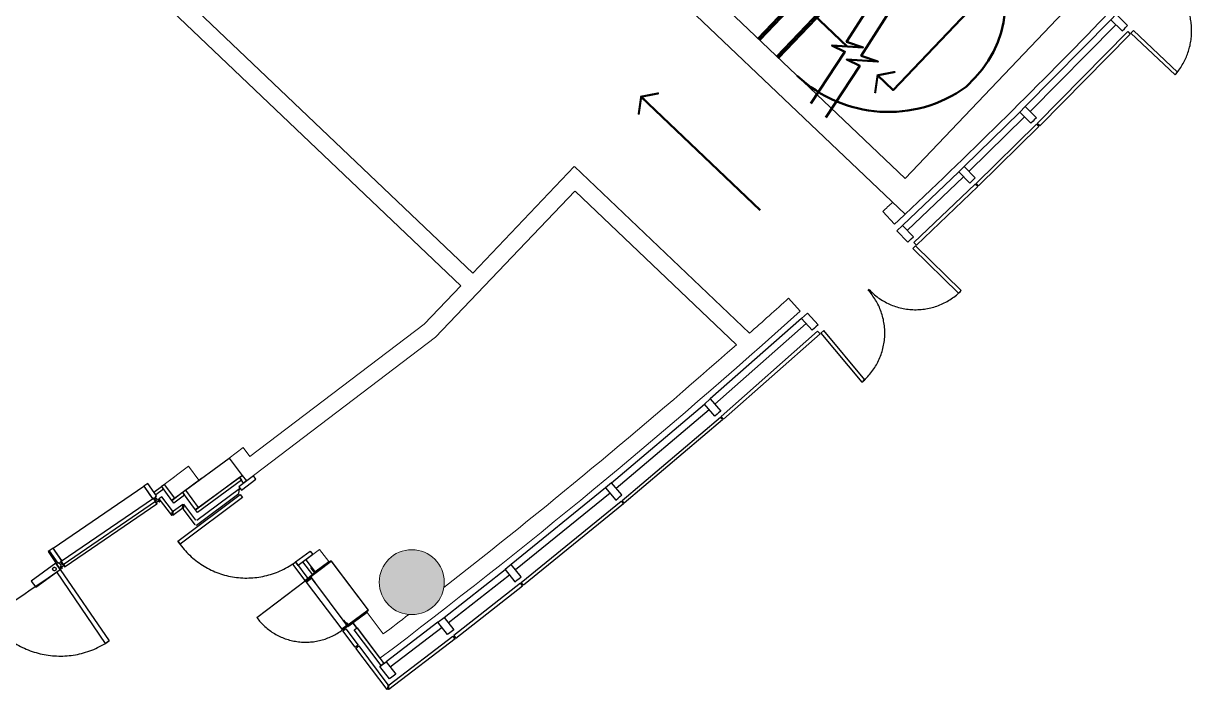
# Model space of a CAD drawing. Header units: centimetres. Extents: x 139057 to 200038, y 34824 to 80516.
# Drawn here: x 174533 to 175881, y 46926 to 47696 of the extents above; entities that cross this region are included whole.
import ezdxf

# ---------------------------------------------------------------- set-up
doc = ezdxf.new("R2010")
doc.units = ezdxf.units.CM
doc.header["$LTSCALE"] = 100
for name, pattern in [('C-COR-P1$0$HIDDEN2', [4.7625, 3.175, -1.5875]), ('FLPL-C-P1$0$DASHEDX2', [38.1, 25.4, -12.7]), ('FLPL-C-P1$0$HIDDEN', [9.525, 6.35, -3.175]), ('FLPL-C-P1$0$HIDDEN2', [4.7625, 3.175, -1.5875])]:
    doc.linetypes.add(name, pattern=pattern)
doc.layers.get('0').update_dxf_attribs({"lineweight": 0})
for name, color, linetype, lineweight in [('410_STRUTTURE_001-AM_0', 7, 'Continuous', 0), ('430_TAVOLATI_001-AM_0', 3, 'Continuous', 0), ('448_SCALE_001-AM_0', 216, 'Continuous', 50)]:
    doc.layers.add(name, color=color, linetype=linetype, lineweight=lineweight)
for name, color, linetype in [('A-FACCIATA', 8, 'Continuous'), ('A-FACCIATA MONTANTI', 13, 'Continuous'), ('A-FACCIATTA ISOLANTE', 8, 'Continuous'), ('A-FACCIATTA STONE', 13, 'Continuous'), ('A-FACCIATTE VISTE', 8, 'Continuous'), ('A-MCLS1-25', 41, 'Continuous'), ('A-SCALE', 5, 'Continuous'), ('AFPN0CCP1$0$A-BYND', 11, 'Continuous'), ('C-COR-P1$0$A-ANNO-IDEN', 7, 'Continuous'), ('C-COR-P1$0$A-DOOR', 1, 'Continuous'), ('C-COR-P1$0$A-DOOR-SWING', 7, 'C-COR-P1$0$HIDDEN2'), ('FLPL-C-P1$0$A-ABOV', 7, 'FLPL-C-P1$0$HIDDEN'), ('FLPL-C-P1$0$A-DOOR', 1, 'Continuous'), ('FLPL-C-P1$0$A-DOOR-SWING', 7, 'FLPL-C-P1$0$HIDDEN2'), ('FLPL-C-P1$0$A-HTCH', 7, 'Continuous'), ('FLPL-C-P1$0$A-MECH-HVAC', 7, 'Continuous'), ('FLPL-C-P1$0$a-MISC', 6, 'Continuous'), ('FLPL-C-P1$0$A-STEL', 5, 'Continuous')]:
    doc.layers.add(name, color=color, linetype=linetype)

# ---------------------------------------------------------------- blocks, each defined once
blk = doc.blocks.new('AFPN0CCP1$0$STAIR ARROW')
blk.add_line((0, 0), (0, -53))
at = {"const_width": 24.5}
blk.add_lwpolyline([(170, -121), (0, 0), (-170, -121)], dxfattribs=at)
blk = doc.blocks.new('C-COR-P1$0$leafmet')
at = {"color": 0}
blk.add_lwpolyline([(0, 0), (44, 0), (44, 1), (0, 1)], close=True, dxfattribs=at)
blk = doc.blocks.new('C-COR-P1$0$STAIR ARROW')
at = {"layer": 'C-COR-P1$0$A-ANNO-IDEN'}
blk.add_line((0, 0), (0, -53), dxfattribs=at)
at = {"layer": 'C-COR-P1$0$A-ANNO-IDEN', "const_width": 24.5}
blk.add_lwpolyline([(170, -121), (0, 0), (-170, -121)], dxfattribs=at)
blk = doc.blocks.new('FLPL-C-P1$0$leafmet')
at = {"color": 0, "linetype": 'ByBlock'}
blk.add_lwpolyline([(0, 0), (44, 0), (44, 1), (0, 1)], close=True, dxfattribs=at)
blk = doc.blocks.new('FLPL-C-P1$0$invsible closer')
at = {"layer": 'FLPL-C-P1$0$A-ABOV'}
blk.add_line((0, 44), (0, -44), dxfattribs=at)
blk.add_lwpolyline([(0, 44), (0, -44), (351, -44), (351, 44)], close=True, dxfattribs=at)
blk.add_circle((53, 0), 20, dxfattribs=at)

msp = doc.modelspace()

# ---------------------------------------------------------------- hatches: boundary and pattern name
at = {"layer": '410_STRUTTURE_001-AM_0'}
msp.add_hatch(color=256, dxfattribs=at).paths.add_polyline_path([(174943.6, 47050.5, 1), (175018.6, 47050.5, 1)])

# ---------------------------------------------------------------- linework, layer by layer
at = {"layer": '410_STRUTTURE_001-AM_0', "elevation": 0}
msp.add_lwpolyline([(175733.4, 47708.8), (175550.6, 47516.9), (175071.3, 47973.4)], dxfattribs=at)
msp.add_lwpolyline([(175184.6, 47824), (175550.6, 47475.5, 0.01125), (175781.8, 47704.1)], format="xyb", dxfattribs=at)
at = {"layer": '410_STRUTTURE_001-AM_0'}
msp.add_circle((174981.1, 47050.5, 0), 37.5, dxfattribs=at)
at = {"layer": '430_TAVOLATI_001-AM_0'}
for p, q in [((174388.9, 48010.8, 0), (175037.7, 47392.9, 0)), ((174417.2, 48011.5, 0), (175051.5, 47407.4, 0)), ((175051.5, 47407.4, 0), (175168.7, 47530.5, 0)), ((175168.8, 47530.4, 0), (175370.8, 47338, 0)), ((175008.6, 47333.4, 0), (175169.4, 47502.2, 0)), ((175169.5, 47502.1, 0), (175355.8, 47324.7, 0)), ((175538.4, 47464, 0), (175524.7, 47478.6, 0)), ((174995.2, 47348.3, 0), (175037.7, 47392.9, 0)), ((175429.4, 47363.6, 0), (175416, 47378.4, 0)), ((174995.2, 47348.3, 0), (174794.2, 47195.6, 0)), ((174790.2, 47167.4, 0), (175008.6, 47333.4, 0)), ((174770.3, 47193.9, 0), (174786.3, 47206, 0)), ((174786.3, 47206, 0), (174794.2, 47195.6, 0)), ((174790.2, 47167.4, 0), (174770.3, 47193.9, 0)), ((174695.3, 47163.5, 0), (174723.5, 47184.3, 0)), ((174723.5, 47184.3, 0), (174735.3, 47168.2, 0)), ((174707.1, 47172.2, 0), (174695.3, 47163.5, 0)), ((174695.3, 47163.5, 0), (174707.1, 47147.4, 0)), ((174707.1, 47147.4, 0), (174738.5, 47170.5, 0)), ((174719.5, 47156.5, 0), (174707.4, 47147.6, 0)), ((174858.7, 47076.4, 0), (174874.7, 47088.4, 0)), ((174874.7, 47088.4, 0), (174885.3, 47074.3, 0)), ((174869.3, 47062.3, 0), (174858.7, 47076.4, 0)), ((174869.3, 47062.3, 0), (174885.3, 47074.3, 0)), ((174929.5, 47015.6, 0), (174913.5, 47003.6, 0)), ((174929.5, 47015.6, 0), (174948.2, 46990.7, 0)), ((174913.5, 47003.6, 0), (174944.3, 46962.6, 0))]:
    msp.add_line(p, q, dxfattribs=at)
for centre, radius, start, end in [((170587.2, 52727.8, 0), 7206.5, 313.24731, 313.37122), ((170587.2, 52727.8, 0), 7226.5, 313.24731, 313.37961), ((170587.1, 52727.9, 0), 7206.6, 311.59004, 312.0723), ((170587.1, 52727.9, 0), 7226.6, 307.08049, 312.0723), ((170587.1, 52727.9, 0), 7206.6, 307.94113, 311.43045), ((170587.1, 52727.9, 0), 7206.6, 307.2399, 307.53495)]:
    msp.add_arc(centre, radius, start, end, dxfattribs=at)
at = {"layer": '448_SCALE_001-AM_0', "linetype": 'Continuous'}
for p, q in [((175380.9, 47678.5, 0), (175463.3, 47765.1, 0)), ((175382.7, 47676.8, 0), (175465.1, 47763.3, 0)), ((175402.6, 47657.8, 0), (175485, 47744.4, 0)), ((175404.4, 47656.1, 0), (175486.8, 47742.6, 0)), ((175245.9, 47611.2, 0), (175383.3, 47480.3, 0))]:
    msp.add_line(p, q, dxfattribs=at)
at = {"layer": '448_SCALE_001-AM_0', "linetype": 'Continuous', "elevation": 0}
for points in [[(175369.1, 47967), (175630.9, 47717.6), (175536.7, 47618.8), (175518.8, 47635.9)], [(175483.8, 47669.2), (175253.2, 47888.8)], [(175441.8, 47603.2), (175481.1, 47663.2), (175466.1, 47670.4), (175502.1, 47668.1), (175482.9, 47674.7), (175518.2, 47729.9)], [(175458.9, 47587), (175498.2, 47646.9), (175483.2, 47654.1), (175519.1, 47651.8), (175500, 47658.4), (175535.3, 47713.7)]]:
    msp.add_lwpolyline(points, dxfattribs=at)
msp.add_lwpolyline([(175426.1, 47635.4, 0.360014), (175621, 47622.5), (175631.3, 47633.3, 0.405682), (175630.6, 47806.6)], format="xyb", dxfattribs=at)
at = {"layer": 'A-FACCIATA', "elevation": 0}
msp.add_lwpolyline([(174578.5, 47071), (174685.4, 47144), (174683.1, 47147.3), (174576.2, 47074.3)], close=True, dxfattribs=at)
at = {"layer": 'A-FACCIATA MONTANTI', "elevation": 0}
for points in [[(175794.2, 47706.4), (175788, 47699.9), (175801.1, 47687.2), (175803.6, 47689.7), (175804.9, 47691.1), (175807.4, 47693.6)], [(175794.2, 47706.4), (175788, 47699.9), (175801.1, 47687.2), (175803.6, 47689.7), (175804.9, 47691.1), (175807.4, 47693.6)], [(175682.9, 47593.5), (175689.3, 47599.8), (175702.2, 47586.9), (175699.7, 47584.4), (175698.3, 47583), (175695.8, 47580.5)], [(175682.9, 47593.5), (175689.3, 47599.8), (175702.2, 47586.9), (175699.7, 47584.4), (175698.3, 47583), (175695.8, 47580.5)], [(175612.4, 47524.5), (175618.9, 47530.7), (175631.6, 47517.6), (175629.1, 47515.2), (175627.7, 47513.8), (175625.1, 47511.3)], [(175612.4, 47524.5), (175618.9, 47530.7), (175631.6, 47517.6), (175629.1, 47515.2), (175627.7, 47513.8), (175625.1, 47511.3)], [(175547.6, 47462.6), (175541, 47456.4), (175553.6, 47443.1), (175556.1, 47445.5), (175557.6, 47446.9), (175560.1, 47449.3)], [(175547.6, 47462.6), (175541, 47456.4), (175553.6, 47443.1), (175556.1, 47445.5), (175557.6, 47446.9), (175560.1, 47449.3)], [(175431, 47355.2), (175437.7, 47361.2), (175450, 47347.6), (175447.4, 47345.3), (175445.9, 47343.9), (175443.3, 47341.6)], [(175431, 47355.2), (175437.7, 47361.2), (175450, 47347.6), (175447.4, 47345.3), (175445.9, 47343.9), (175443.3, 47341.6)], [(175318.9, 47256.2), (175325.7, 47262.1), (175337.7, 47248.2), (175335.1, 47245.9), (175333.6, 47244.6), (175330.9, 47242.3)], [(175318.9, 47256.2), (175325.7, 47262.1), (175337.7, 47248.2), (175335.1, 47245.9), (175333.6, 47244.6), (175330.9, 47242.3)], [(175211.8, 47165.3), (175204.8, 47159.5), (175216.5, 47145.4), (175219.2, 47147.7), (175220.8, 47149), (175223.5, 47151.2)], [(175211.8, 47165.3), (175204.8, 47159.5), (175216.5, 47145.4), (175219.2, 47147.7), (175220.8, 47149), (175223.5, 47151.2)], [(175095.8, 47070.9), (175088.8, 47065.2), (175100.2, 47050.9), (175102.9, 47053.1), (175104.5, 47054.4), (175107.2, 47056.5)], [(175095.8, 47070.9), (175088.8, 47065.2), (175100.2, 47050.9), (175102.9, 47053.1), (175104.5, 47054.4), (175107.2, 47056.5)], [(175011.2, 47004.4), (175018.3, 47009.9), (175029.5, 46995.4), (175026.7, 46993.3), (175025.1, 46992.1), (175022.4, 46989.9)], [(175011.2, 47004.4), (175018.3, 47009.9), (175029.5, 46995.4), (175026.7, 46993.3), (175025.1, 46992.1), (175022.4, 46989.9)], [(174944.3, 46953.3), (174951.5, 46958.7), (174962.5, 46944.1), (174959.7, 46942), (174958.1, 46940.8), (174955.3, 46938.7)], [(174944.3, 46953.3), (174951.5, 46958.7), (174962.5, 46944.1), (174959.7, 46942), (174958.1, 46940.8), (174955.3, 46938.7)]]:
    msp.add_lwpolyline(points, close=True, dxfattribs=at)
for points in [[(174685.2, 47142.9), (174686.5, 47141, 0.414214), (174686.6, 47141), (174687.1, 47141.3, 0.414214), (174687.2, 47141.5), (174686.2, 47142.8, -0.414214), (174686.2, 47142.9), (174688.6, 47144.6, -0.414214), (174688.7, 47144.6), (174689.6, 47143.2, 0.414214), (174689.7, 47143.2), (174690.2, 47143.5, 0.414214), (174690.3, 47143.7), (174688.9, 47145.6), (174689.1, 47145.7, 0.414214), (174689.1, 47145.8), (174689, 47146), (174687.8, 47145.1), (174685, 47149.2), (174686.3, 47150.1), (174676.3, 47164.4), (174671.8, 47161.3), (174681.8, 47147), (174683.2, 47147.9), (174686, 47143.9), (174684.7, 47143), (174684.9, 47142.8, 0.414214), (174685, 47142.8)], [(174685.2, 47142.9), (174686.5, 47141, 0.414214), (174686.6, 47141), (174687.1, 47141.3, 0.414214), (174687.2, 47141.5), (174686.2, 47142.8, -0.414214), (174686.2, 47142.9), (174688.6, 47144.6, -0.414214), (174688.7, 47144.6), (174689.6, 47143.2, 0.414214), (174689.7, 47143.2), (174690.2, 47143.5, 0.414214), (174690.3, 47143.7), (174688.9, 47145.6), (174689.1, 47145.7, 0.414214), (174689.1, 47145.8), (174689, 47146), (174687.8, 47145.1), (174685, 47149.2), (174686.3, 47150.1), (174676.3, 47164.4), (174671.8, 47161.3), (174681.8, 47146.9), (174683.2, 47147.9), (174686, 47143.9), (174684.7, 47143), (174684.9, 47142.8, 0.414214), (174685, 47142.8)], [(174575.7, 47068.2), (174577, 47066.3, 0.414214), (174577.1, 47066.3), (174577.6, 47066.6, 0.414214), (174577.7, 47066.8), (174576.7, 47068.1, -0.414214), (174576.7, 47068.2), (174579.1, 47069.8, -0.414214), (174579.2, 47069.8), (174580.1, 47068.4, 0.414214), (174580.3, 47068.4), (174580.8, 47068.8, 0.414214), (174580.8, 47068.9), (174579.5, 47070.8), (174579.7, 47070.9, 0.414214), (174579.7, 47071.1), (174579.6, 47071.3), (174578.3, 47070.4), (174575.6, 47074.5), (174576.9, 47075.4), (174567, 47089.8), (174562.5, 47086.7), (174572.4, 47072.3), (174573.7, 47073.2), (174576.5, 47069.2), (174575.3, 47068.3), (174575.4, 47068.1, 0.414214), (174575.5, 47068.1)], [(174575.7, 47068.2), (174577, 47066.3, 0.414214), (174577.1, 47066.3), (174577.6, 47066.6, 0.414214), (174577.7, 47066.8), (174576.7, 47068.1, -0.414214), (174576.7, 47068.2), (174579.1, 47069.8, -0.414214), (174579.2, 47069.8), (174580.1, 47068.4, 0.414214), (174580.3, 47068.4), (174580.8, 47068.8, 0.414214), (174580.8, 47068.9), (174579.5, 47070.8), (174579.7, 47070.9, 0.414214), (174579.7, 47071.1), (174579.6, 47071.3), (174578.3, 47070.4), (174575.6, 47074.5), (174576.9, 47075.4), (174567, 47089.8), (174562.5, 47086.7), (174572.4, 47072.3), (174573.7, 47073.2), (174576.5, 47069.2), (174575.3, 47068.3), (174575.4, 47068.1, 0.414214), (174575.5, 47068.1)]]:
    msp.add_lwpolyline(points, format="xyb", close=True, dxfattribs=at)
msp.add_lwpolyline([(174578.3, 47070.4), (174575.5, 47074.5), (174577, 47075.5), (174567.1, 47089.9), (174561.2, 47085.9), (174575.3, 47065.2, 0.414214), (174575.5, 47065.2), (174576.4, 47065.8, 0.414214), (174576.4, 47065.9), (174575.1, 47067.8, -0.414214), (174575.2, 47067.9), (174575.7, 47068.2)], format="xyb", dxfattribs=at)
at = {"layer": 'A-FACCIATTA ISOLANTE', "elevation": 0}
for points in [[(174787, 47165), (174782.1, 47171.6), (174785.3, 47173.9), (174790.2, 47167.4)], [(174685.5, 47151.2), (174683.3, 47154.5), (174692.1, 47161.1), (174694.5, 47157.9)], [(174703.9, 47145), (174692, 47161.2), (174695.3, 47163.5), (174707.1, 47147.4)], [(174784.5, 47168.4), (174733.7, 47131), (174731.4, 47134.2), (174782.1, 47171.6)], [(174718.9, 47151.1), (174706.3, 47141.8), (174703.9, 47145), (174716.5, 47154.3)], [(174731.4, 47134.2), (174716.5, 47154.3), (174719.8, 47156.7), (174734.6, 47136.6)], [(174945.6, 46954.3), (174914.7, 46995.3), (174917.9, 46997.7), (174948.8, 46956.7)]]:
    msp.add_lwpolyline(points, close=True, dxfattribs=at)
for points in [[(174866.7, 47059.1), (174855.4, 47074.1)], [(174866.7, 47059.1), (174855.4, 47074.1)], [(174858.6, 47076.5), (174869.9, 47061.5)]]:
    msp.add_lwpolyline(points, dxfattribs=at)
at = {"layer": 'A-FACCIATTA STONE'}
msp.add_line((174857.9, 47052.4, 0), (174861.1, 47054.8, 0), dxfattribs=at)
msp.add_line((174857.9, 47052.4, 0), (174861.1, 47054.8, 0), dxfattribs=at)
at = {"layer": 'A-FACCIATTA STONE', "elevation": 0}
for points in [[(175705.9, 47577.6), (175703.1, 47580.4), (175807.6, 47686.4), (175810.4, 47683.6)], [(175705.9, 47577.6), (175703.1, 47580.4), (175807.6, 47686.4), (175810.4, 47683.6)], [(175705.9, 47577.6), (175810.4, 47683.6)], [(175705.9, 47577.6), (175810.4, 47683.6)], [(175702.2, 47579.6), (175705, 47576.7), (175635.2, 47508.3), (175632.4, 47511.1), (175702.2, 47579.6)], [(175702.2, 47579.6), (175705, 47576.7), (175635.2, 47508.3), (175632.4, 47511.1), (175702.2, 47579.6)], [(175563.6, 47439.9), (175634.3, 47507.4), (175631.6, 47510.3), (175560.8, 47442.8), (175563.6, 47439.9)], [(175563.6, 47439.9), (175634.3, 47507.4), (175631.6, 47510.3), (175560.8, 47442.8), (175563.6, 47439.9)], [(175339.9, 47237.9), (175226.3, 47141.6), (175223.8, 47144.7), (175337.3, 47241), (175339.9, 47237.9)], [(175339.9, 47237.9), (175226.3, 47141.6), (175223.8, 47144.7), (175337.3, 47241), (175339.9, 47237.9)], [(174732.3, 47116.9), (174732.6, 47116.5), (174781.3, 47152.9), (174782.1, 47158.5), (174733, 47121.8)], [(174732.3, 47116.9), (174732.3, 47116.9), (174732.6, 47116.5), (174781.3, 47152.9), (174782.1, 47158.5), (174733, 47121.8)], [(174731.8, 47122), (174717.8, 47140.5), (174717, 47135), (174730.8, 47116.8), (174731.2, 47117)], [(174731.8, 47122), (174731.8, 47122), (174717.8, 47140.5), (174717, 47135), (174730.8, 47116.8), (174731.2, 47117)], [(174861.1, 47054.9), (174857.9, 47052.5), (174843.6, 47071.5), (174846.8, 47073.9), (174861.1, 47054.9)], [(174861.1, 47054.9), (174857.9, 47052.5), (174843.6, 47071.5), (174846.8, 47073.9), (174861.1, 47054.9)], [(175108.9, 47046.2), (175106.4, 47049.3), (175029.6, 46988.9), (175032, 46985.8), (175108.9, 47046.2)], [(175108.9, 47046.2), (175106.4, 47049.3), (175029.6, 46988.9), (175032, 46985.8), (175108.9, 47046.2)], [(174919.1, 46977.8), (174915.9, 46975.4), (174901.6, 46994.4), (174904.8, 46996.8)], [(174919.1, 46977.8), (174915.9, 46975.4), (174901.6, 46994.4), (174904.8, 46996.8)], [(174904.8, 46996.8), (174919.1, 46977.8)], [(174904.8, 46996.8), (174919.1, 46977.8)], [(175028.6, 46988.2), (175031.1, 46985), (174954.4, 46926.4), (174954.1, 46926.8), (174954.8, 46931.8), (175028.6, 46988.2)], [(175031.1, 46985), (175028.6, 46988.2), (175031.1, 46985), (174954.4, 46926.4), (174954.1, 46926.7), (174954.8, 46931.8), (175028.6, 46988.2)], [(174919.8, 46976.8), (174953.6, 46931.9), (174952.9, 46926.9), (174952.6, 46926.6), (174916.6, 46974.4), (174919.8, 46976.8)], [(174919.8, 46976.8), (174953.6, 46931.9), (174952.9, 46926.9), (174952.6, 46926.6), (174916.6, 46974.4), (174919.8, 46976.8)]]:
    msp.add_lwpolyline(points, dxfattribs=at)
for points in [[(175340.8, 47238.7), (175338.2, 47241.7), (175449.6, 47340.3), (175452.3, 47337.4)], [(175340.8, 47238.7), (175338.2, 47241.7), (175449.6, 47340.3), (175452.3, 47337.4)], [(174703.6, 47127.8), (174704, 47128), (174704.7, 47133), (174692.5, 47149), (174689.2, 47146.6)], [(174703.6, 47127.8), (174704, 47128), (174704.7, 47133), (174692.5, 47149), (174689.2, 47146.6)], [(174705.1, 47127.9), (174705.9, 47132.8), (174716.6, 47140.7), (174715.8, 47135.1), (174705.4, 47127.5)], [(174705.1, 47127.9), (174705.9, 47132.8), (174716.6, 47140.7), (174715.8, 47135.1), (174705.4, 47127.5)], [(175109.9, 47046.9), (175107.4, 47050), (175222.9, 47143.9), (175225.4, 47140.9)], [(175109.9, 47046.9), (175107.4, 47050), (175222.9, 47143.9), (175225.4, 47140.9)]]:
    msp.add_lwpolyline(points, close=True, dxfattribs=at)
at = {"layer": 'A-FACCIATTA STONE'}
msp.add_arc((170591.4, 52720.6, 0), 7167.1, 306.96909, 307.00107, dxfattribs=at)
msp.add_arc((170591.4, 52720.6, 0), 7167.1, 306.96909, 307.00107, dxfattribs=at)
at = {"layer": 'A-FACCIATTE VISTE'}
for p, q in [((175787.9, 47699.9, 0), (175689.3, 47599.8, 0)), ((175787.9, 47699.9, 0), (175689.3, 47599.8, 0)), ((175793.7, 47694.3, 0), (175694.9, 47594.1, 0)), ((175793.7, 47694.3, 0), (175694.9, 47594.1, 0)), ((175618.9, 47530.7, 0), (175682.9, 47593.5, 0)), ((175618.9, 47530.7, 0), (175682.9, 47593.5, 0)), ((175624.5, 47525, 0), (175688.5, 47587.8, 0)), ((175624.5, 47525, 0), (175688.5, 47587.8, 0)), ((175612.4, 47524.5, 0), (175547.6, 47462.6, 0)), ((175612.4, 47524.5, 0), (175547.6, 47462.6, 0)), ((175618, 47518.7, 0), (175553.1, 47456.8, 0)), ((175618, 47518.7, 0), (175553.1, 47456.8, 0)), ((175431, 47355.2, 0), (175325.7, 47262.1, 0)), ((175431, 47355.2, 0), (175325.7, 47262.1, 0)), ((175436.4, 47349.2, 0), (175331, 47256, 0)), ((175436.4, 47349.2, 0), (175331, 47256, 0)), ((175211.8, 47165.3, 0), (175318.9, 47256.2, 0)), ((175211.8, 47165.3, 0), (175318.9, 47256.2, 0)), ((175216.9, 47159.1, 0), (175324.2, 47250.1, 0)), ((175216.9, 47159.1, 0), (175324.2, 47250.1, 0)), ((174567, 47089.8, 0), (174671.8, 47161.3, 0)), ((174567, 47089.8, 0), (174671.8, 47161.3, 0)), ((175204.8, 47159.5, 0), (175095.8, 47070.9, 0)), ((175204.8, 47159.5, 0), (175095.8, 47070.9, 0)), ((175209.9, 47153.4, 0), (175100.8, 47064.6, 0)), ((175209.9, 47153.4, 0), (175100.8, 47064.6, 0)), ((174580.8, 47068.8, 0), (174686.6, 47141, 0)), ((174580.8, 47068.8, 0), (174686.6, 47141, 0)), ((174857.8, 47051.9, 0), (174858.1, 47052.1, 0)), ((174858.3, 47051.8, 0), (174864.7, 47056.5, 0)), ((174864.9, 47056.2, 0), (174864.4, 47056.9, 0)), ((175018.3, 47009.9, 0), (175088.8, 47065.2, 0)), ((175018.3, 47009.9, 0), (175088.8, 47065.2, 0)), ((175023.2, 47003.6, 0), (175093.7, 47059, 0)), ((175023.2, 47003.6, 0), (175093.7, 47059, 0)), ((174858.3, 47051.2, 0), (174858.6, 47051.5, 0)), ((175011.1, 47004.4, 0), (174951.4, 46958.6, 0)), ((175011.1, 47004.4, 0), (174951.4, 46958.6, 0)), ((175016, 46998.1, 0), (174956.1, 46952.3, 0)), ((175016, 46998.1, 0), (174956.1, 46952.3, 0))]:
    msp.add_line(p, q, dxfattribs=at)
at = {"layer": 'A-FACCIATTE VISTE', "elevation": 0}
for points in [[(174859.2, 47050.7), (174865.2, 47055.2), (174864.6, 47056), (174858.6, 47051.5)], [(174900.8, 46995.3), (174906.8, 46999.8), (174906.2, 47000.6), (174900.2, 46996.1)]]:
    msp.add_lwpolyline(points, close=True, dxfattribs=at)
for points in [[(174865.2, 47055.2), (174906.2, 47000.6)], [(174859.2, 47050.7), (174900.2, 46996.1)]]:
    msp.add_lwpolyline(points, dxfattribs=at)
at = {"layer": 'A-FACCIATTE VISTE'}
msp.add_circle((174858, 47051.6, 0), 0.396, dxfattribs=at)
at = {"layer": 'A-MCLS1-25'}
for p, q in [((174719.8, 47156.7, 0), (174770.3, 47193.9, 0)), ((174770.3, 47193.9, 0), (174785.3, 47173.9, 0)), ((174734.6, 47136.6, 0), (174785.3, 47173.9, 0)), ((174719.8, 47156.7, 0), (174734.6, 47136.6, 0))]:
    msp.add_line(p, q, dxfattribs=at)
at = {"layer": 'AFPN0CCP1$0$A-BYND'}
msp.add_arc((-447352.5, 957458.1, 0), 1102546.8, 304.3285001, 304.338373, dxfattribs=at)
at = {"layer": 'C-COR-P1$0$A-DOOR-SWING'}
msp.add_arc((175804, 47687.3, 0), 77.3, 318.7798, 40.9491, dxfattribs=at)
at = {"layer": 'FLPL-C-P1$0$A-DOOR'}
for p, q in [((175562.7, 47439.1, 0), (175615.3, 47387.3, 0)), ((175562.7, 47439.1, 0), (175615.3, 47387.3, 0)), ((175453.2, 47338.2, 0), (175500.6, 47281.5, 0)), ((175453.2, 47338.2, 0), (175500.6, 47281.5, 0))]:
    msp.add_line(p, q, dxfattribs=at)
at = {"layer": 'FLPL-C-P1$0$A-DOOR', "elevation": 0}
for points in [[(175615.3, 47387.3), (175612.2, 47384.1), (175559.6, 47436), (175562.7, 47439.1)], [(175615.3, 47387.3), (175612.2, 47384.1), (175559.6, 47436), (175562.7, 47439.1)], [(175500.6, 47281.5), (175504, 47284.3), (175456.6, 47341), (175453.2, 47338.2)], [(175500.6, 47281.5), (175504, 47284.3), (175456.6, 47341), (175453.2, 47338.2)]]:
    msp.add_lwpolyline(points, dxfattribs=at)
for points in [[(174781.4, 47160.8), (174784.4, 47156.8), (174801.2, 47169.5), (174798.2, 47173.5)], [(174849.8, 47069.9), (174846.8, 47073.9), (174863.7, 47086.4), (174866.7, 47082.4)], [(174849.8, 47069.9), (174846.8, 47073.9), (174863.7, 47086.4), (174866.7, 47082.4)], [(174571.2, 47062.4), (174575.3, 47065.2), (174631.7, 46982.6), (174627.6, 46979.8)]]:
    msp.add_lwpolyline(points, close=True, dxfattribs=at)
at = {"layer": 'FLPL-C-P1$0$A-DOOR-SWING'}
msp.add_line((174858, 47051.6, 0), (174802.2, 47009.5, 0), dxfattribs=at)
msp.add_line((174858, 47051.6, 0), (174802.2, 47009.5, 0), dxfattribs=at)
for centre, radius, start, end in [((175562.7, 47439.1, 0), 73.9, 222.6669, 315.4316), ((175562.7, 47439.1, 0), 73.9, 222.6669, 315.4316), ((175453.2, 47338.2, 0), 73.9, 309.9213, 42.686), ((175453.2, 47338.2, 0), 73.9, 309.9213, 42.686), ((174790.3, 47150.4, 0), 95.1, 213.6237, 303.9768), ((174790.3, 47150.4, 0), 95.1, 213.6237, 303.9768), ((174575.3, 47065.2, 0), 100, 214.3334, 304.3334), ((174858.6, 47051.5, 0), 70.3, 216.6287, 306.9513), ((174858.6, 47051.5, 0), 70.3, 216.6287, 306.9513)]:
    msp.add_arc(centre, radius, start, end, dxfattribs=at)
at = {"layer": 'FLPL-C-P1$0$A-HTCH', "linetype": 'FLPL-C-P1$0$DASHEDX2', "elevation": 0}
msp.add_lwpolyline([(174906.5, 47002.6), (174907.1, 47001.8), (174906.8, 47001.5, -0.167987), (174906.1, 47002.3)], format="xyb", close=True, dxfattribs=at)
msp.add_lwpolyline([(174906.5, 47002.6), (174907.1, 47001.8), (174906.8, 47001.5, -0.167987), (174906.1, 47002.3)], format="xyb", close=True, dxfattribs=at)
at = {"layer": 'FLPL-C-P1$0$A-MECH-HVAC'}
msp.add_line((174858.3, 47051.8, 0), (174864.7, 47056.5, 0), dxfattribs=at)
at = {"layer": 'FLPL-C-P1$0$a-MISC', "elevation": 0}
for points in [[(174903.8, 47003.8), (174903.7, 47003.7), (174903.6, 47003.5), (174904.2, 47002.7), (174904.5, 47002.7), (174904.6, 47002.8)], [(174903.8, 47003.8), (174903.7, 47003.7), (174903.6, 47003.5), (174904.2, 47002.7), (174904.5, 47002.7), (174904.6, 47002.8)], [(174904.4, 47004.3), (174904.1, 47004.6), (174903.9, 47004.4), (174904.2, 47004.1)], [(174904.4, 47004.3), (174904.1, 47004.6), (174903.9, 47004.4), (174904.2, 47004.1)], [(174904.9, 47003), (174905.5, 47003.4), (174904.7, 47004.5), (174904.1, 47004.1)], [(174904.9, 47003), (174905.5, 47003.4), (174904.7, 47004.5), (174904.1, 47004.1)]]:
    msp.add_lwpolyline(points, dxfattribs=at)
for points in [[(174905, 47003), (174905.1, 47002.8, 0.414214), (174905.8, 47002.7)], [(174905, 47003), (174905.1, 47002.8, 0.414214), (174905.8, 47002.7)], [(174905.6, 47002.9, -0.414214), (174905.3, 47003), (174905.2, 47003.2)], [(174905.6, 47002.9, -0.414214), (174905.3, 47003), (174905.2, 47003.2)], [(174905.8, 47002.7), (174906, 47002.9, -0.414214), (174906.3, 47002.9), (174907.5, 47001.2), (174907.7, 47001.4), (174906.5, 47003, 0.414214), (174905.9, 47003.1), (174905.6, 47002.9)], [(174905.8, 47002.7), (174906, 47002.9, -0.414214), (174906.3, 47002.9), (174907.5, 47001.2), (174907.7, 47001.4), (174906.5, 47003, 0.414214), (174905.9, 47003.1), (174905.6, 47002.9)]]:
    msp.add_lwpolyline(points, format="xyb", dxfattribs=at)
at = {"layer": 'FLPL-C-P1$0$A-STEL'}
for p, q in [((174888.2, 47075.2, 0), (174857.9, 47052.4, 0)), ((174888.2, 47075.2, 0), (174857.9, 47052.4, 0)), ((174858.1, 47052.1, 0), (174888.1, 47074.7, 0)), ((174858.1, 47052.1, 0), (174888.1, 47074.7, 0)), ((174888.1, 47074.7, 0), (174930.6, 47018.2, 0)), ((174888.1, 47074.7, 0), (174930.6, 47018.2, 0)), ((174931.1, 47018.1, 0), (174888.2, 47075.2, 0)), ((174931.1, 47018.1, 0), (174888.2, 47075.2, 0)), ((174857.9, 47052.4, 0), (174858.1, 47052.1, 0)), ((174857.9, 47052.4, 0), (174858.1, 47052.1, 0)), ((174930.6, 47018.2, 0), (174907.3, 47000.7, 0)), ((174930.6, 47018.2, 0), (174907.3, 47000.7, 0)), ((174907.5, 47000.3, 0), (174931.1, 47018.1, 0)), ((174907.5, 47000.3, 0), (174931.1, 47018.1, 0)), ((174906, 47002.3, 0), (174905.7, 47002.1, 0)), ((174906, 47002.3, 0), (174905.7, 47002.1, 0)), ((174905.7, 47002.1, 0), (174906.9, 47000.4, 0)), ((174905.7, 47002.1, 0), (174906.9, 47000.4, 0)), ((174907.2, 47000.7, 0), (174906, 47002.3, 0)), ((174907.2, 47000.7, 0), (174906, 47002.3, 0))]:
    msp.add_line(p, q, dxfattribs=at)
at = {"layer": 'FLPL-C-P1$0$A-STEL', "elevation": 0, "flags": 128}
for points in [[(174865.3, 47067.4), (174869.8, 47061.5), (174863.9, 47056.9), (174863.7, 47057.2, -0.414214), (174863.7, 47057.6), (174868.8, 47061.4, 0.414214), (174868.8, 47061.8), (174865, 47066.8, -0.414214), (174865.1, 47067.3)], [(174865.3, 47067.4), (174869.8, 47061.4), (174863.9, 47056.9), (174863.7, 47057.2, -0.414214), (174863.7, 47057.6), (174868.8, 47061.4, 0.414214), (174868.8, 47061.8), (174865, 47066.8, -0.414214), (174865.1, 47067.3)], [(174917.3, 46998.3), (174912.8, 47004.3), (174906.8, 46999.8), (174907, 46999.6, 0.414214), (174907.4, 46999.5), (174912.5, 47003.3, -0.414214), (174912.9, 47003.2), (174916.7, 46998.2, 0.414214), (174917.1, 46998.1)], [(174917.3, 46998.3), (174912.8, 47004.3), (174906.8, 46999.8), (174907, 46999.6, 0.414214), (174907.4, 46999.5), (174912.5, 47003.3, -0.414214), (174912.9, 47003.2), (174916.7, 46998.2, 0.414214), (174917.1, 46998.1)]]:
    msp.add_lwpolyline(points, format="xyb", close=True, dxfattribs=at)
at = {"layer": 'FLPL-C-P1$0$A-STEL', "elevation": 0}
for points in [[(174869.9, 47049.6), (174864.9, 47056.2), (174864.6, 47056), (174869.6, 47049.3)], [(174869.9, 47049.6), (174864.9, 47056.2), (174864.6, 47056), (174869.6, 47049.3)], [(174902.1, 47006.7), (174907.1, 47000), (174906.8, 46999.8), (174901.8, 47006.5)], [(174902.1, 47006.7), (174907.1, 47000), (174906.8, 46999.8), (174901.8, 47006.5)]]:
    msp.add_lwpolyline(points, close=True, dxfattribs=at)
at = {"layer": 'FLPL-C-P1$0$A-STEL'}
for radius in [0.45, 0.45, 0.05, 0.05]:
    msp.add_arc((174907.3, 47000.7, 0), radius, 216.9512, 306.9512, dxfattribs=at)

# ---------------------------------------------------------------- block references
at = {"layer": '448_SCALE_001-AM_0', "linetype": 'Continuous', "xscale": 0.1, "yscale": 0.1, "zscale": 0.1, "rotation": 46.39505009977498}
msp.add_blockref('AFPN0CCP1$0$STAIR ARROW', (175245.9, 47611.2, 0), dxfattribs=at)
at = {"layer": 'A-SCALE', "linetype": 'Continuous', "xscale": 0.1, "yscale": 0.1, "zscale": 0.1, "rotation": 46.39445220368624}
msp.add_blockref('C-COR-P1$0$STAIR ARROW', (175518.8, 47635.9, 0), dxfattribs=at)
at = {"layer": 'C-COR-P1$0$A-DOOR', "xscale": 0.09999999999999998, "yscale": 70.00000000027357, "zscale": 0.09999999999999998, "rotation": 226.5941387522724}
msp.add_blockref('C-COR-P1$0$leafmet', (175814.3, 47687.7, 0), dxfattribs=at)
at = {"layer": 'FLPL-C-P1$0$A-ABOV', "xscale": 0.1, "yscale": 0.1, "zscale": 0.1, "rotation": 215.9075496363488}
msp.add_blockref('FLPL-C-P1$0$invsible closer', (174572.8, 47068.8, 0), dxfattribs=at)
at = {"layer": 'FLPL-C-P1$0$A-DOOR', "xscale": -0.1, "zscale": 0.1}
for yscale, rotation in [(90.0000000002372, 126.9669533168747), (90.00000000027795, 126.9669532139126)]:
    msp.add_blockref('FLPL-C-P1$0$leafmet', (174783, 47151.9, 0), dxfattribs=dict(at, yscale=yscale, rotation=rotation))

doc.saveas('drawing.dxf')
